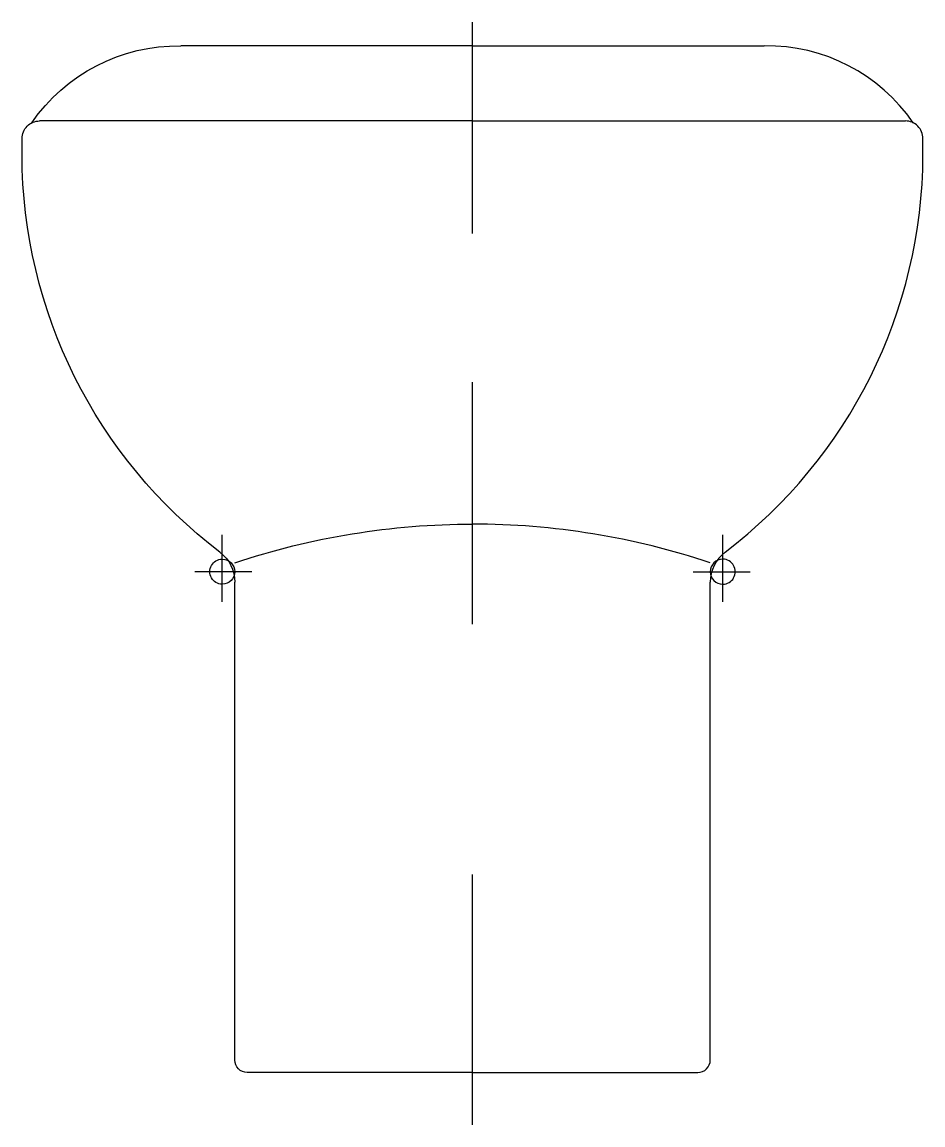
# Model space of a CAD drawing. Extents: x -679.639 to -679.279, y 634.731 to 635.171.
import ezdxf

# ---------------------------------------------------------------- set-up
doc = ezdxf.new("R2010")
doc.units = 0
doc.header["$LTSCALE"] = 0.28
doc.header["$MEASUREMENT"] = 0
doc.linetypes.add('AXES', pattern=[0.54, 0.3, -0.08, 0.08, -0.08])
doc.linetypes.add('CONTINU', pattern=[0])
doc.layers.get('0').update_dxf_attribs({"linetype": 'CONTINUOUS'})
doc.layers.add('DECA_EIXOS', color=5, linetype='AXES')

msp = doc.modelspace()

# ---------------------------------------------------------------- linework, layer by layer
at = {"linetype": 'CONTINU'}
for points in [[(-679.6356, 635.1308, -0.250103), (-679.57606, 635.16155)], [(-679.28331, 635.1308, 0.250103), (-679.34284, 635.16155)], [(-679.63945, 635.12455, -0.414214), (-679.63245, 635.13155)], [(-679.27945, 635.12455, 0.414214), (-679.28645, 635.13155)], [(-679.56038, 634.95935, -0.233613), (-679.63945, 635.11795)], [(-679.35852, 634.95935, 0.233613), (-679.27945, 635.11795)], [(-679.55445, 634.95511, -0.080728), (-679.45945, 634.97055, -0.080728)], [(-679.36445, 634.95511, 0.080728), (-679.45945, 634.97055, 0.080728)], [(-679.56038, 634.95935, -0.236338), (-679.55445, 634.9474)], [(-679.35852, 634.95935, 0.234532), (-679.36445, 634.9474)], [(-679.55945, 634.94655, -1.000031), (-679.55945, 634.95655)], [(-679.55945, 634.95655, -1), (-679.55945, 634.94655)], [(-679.35945, 634.95655, 1), (-679.35945, 634.94655)], [(-679.35945, 634.94655, 1.000031), (-679.35945, 634.95655)], [(-679.54945, 634.75155, -0.415045), (-679.55445, 634.75656)], [(-679.36945, 634.75155, 0.415045), (-679.36445, 634.75656)]]:
    msp.add_lwpolyline(points, format="xyb", dxfattribs=at)
for points in [[(-679.45945, 635.16155), (-679.57606, 635.16155)], [(-679.45945, 635.16155), (-679.34284, 635.16155)], [(-679.45945, 635.13155), (-679.63245, 635.13155)], [(-679.45945, 635.13155), (-679.28645, 635.13155)], [(-679.63945, 635.11795), (-679.63945, 635.12455)], [(-679.27945, 635.11795), (-679.27945, 635.12455)], [(-679.55445, 634.75656), (-679.55445, 634.9474)], [(-679.36445, 634.75656), (-679.36445, 634.9474)], [(-679.45945, 634.75155), (-679.54945, 634.75155)], [(-679.45945, 634.75155), (-679.36945, 634.75155)]]:
    msp.add_lwpolyline(points, dxfattribs=at)
at = {"layer": 'DECA_EIXOS'}
for points in [[(-679.45945, 635.08667), (-679.45945, 635.17104)], [(-679.45945, 634.73063), (-679.45945, 635.0273)], [(-679.55945, 634.93957), (-679.55945, 634.96626)], [(-679.35945, 634.93957), (-679.35945, 634.96626)], [(-679.54757, 634.95155), (-679.57044, 634.95155)], [(-679.37134, 634.95155), (-679.34847, 634.95155)]]:
    msp.add_lwpolyline(points, dxfattribs=at)

doc.saveas('drawing.dxf')
